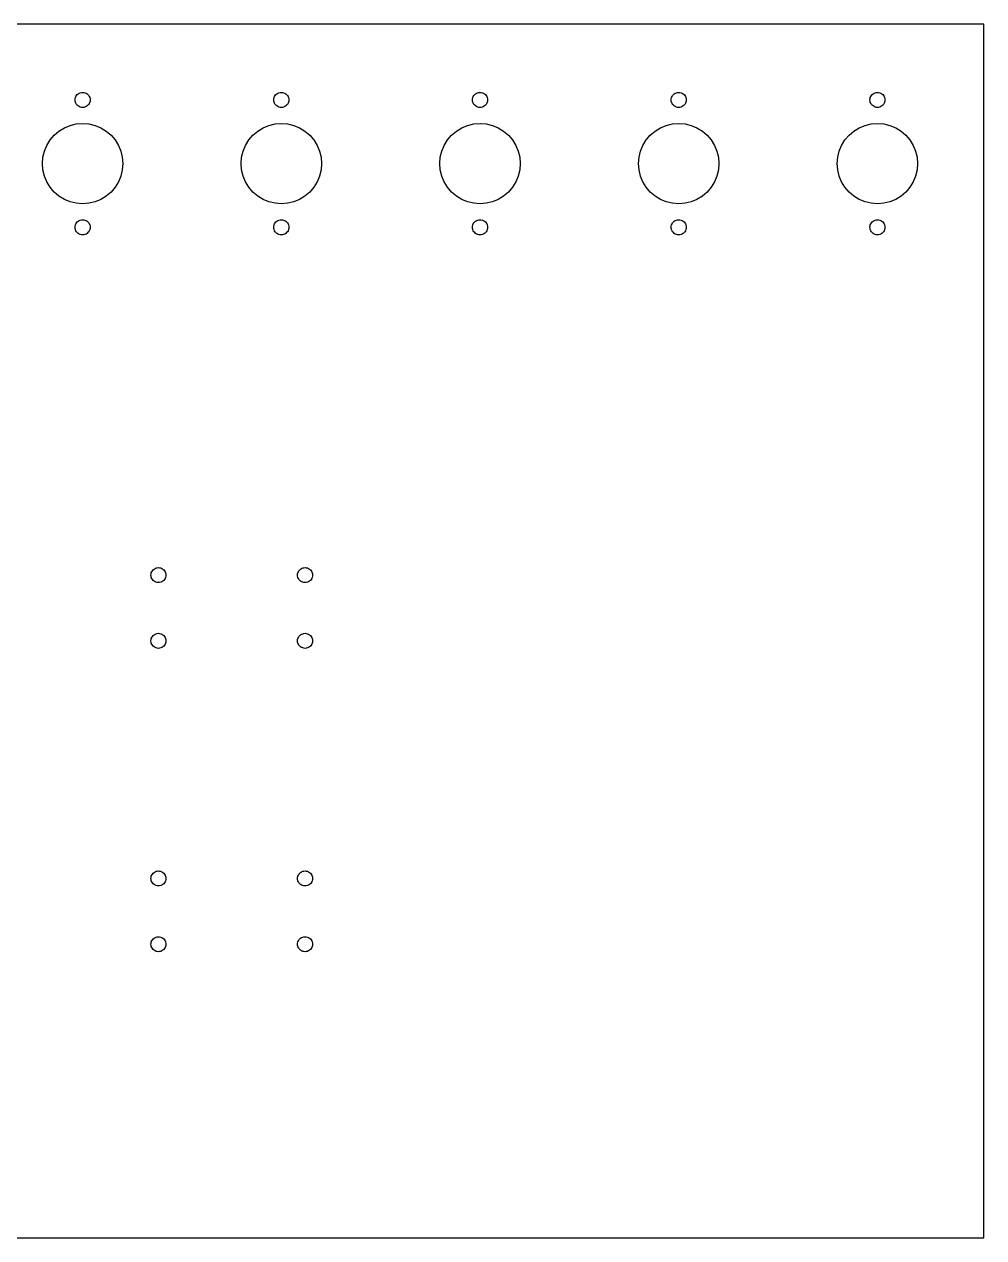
# Model space of a CAD drawing. Header units: metres. Extents: x 0 to 456, y 0 to 305.
# Drawn here: x 215 to 456, y 0 to 304.8 of the extents above; entities that cross this region are included whole.
import ezdxf

# ---------------------------------------------------------------- set-up
doc = ezdxf.new("R2010")
doc.units = ezdxf.units.M

msp = doc.modelspace()

# ---------------------------------------------------------------- linework, layer by layer
for p, q in [((456, 304.8), (0, 304.8)), ((456, 0), (456, 304.8)), ((227.853, 286.384), (227.966, 286.658)), ((227.966, 286.658), (228.121, 286.911)), ((228.121, 286.911), (228.314, 287.136)), ((228.314, 287.136), (228.539, 287.329)), ((228.539, 287.329), (228.792, 287.484)), ((228.792, 287.484), (229.066, 287.597)), ((229.066, 287.597), (229.354, 287.666)), ((229.354, 287.666), (229.65, 287.69)), ((229.65, 287.69), (229.946, 287.666)), ((229.946, 287.666), (230.234, 287.597)), ((230.234, 287.597), (230.508, 287.484)), ((230.508, 287.484), (230.761, 287.329)), ((230.761, 287.329), (230.986, 287.136)), ((230.986, 287.136), (231.179, 286.911)), ((231.179, 286.911), (231.334, 286.658)), ((231.334, 286.658), (231.447, 286.384)), ((277.765, 286.384), (277.879, 286.658)), ((277.879, 286.658), (278.034, 286.911)), ((278.034, 286.911), (278.226, 287.136)), ((278.226, 287.136), (278.452, 287.329)), ((278.452, 287.329), (278.705, 287.484)), ((278.705, 287.484), (278.979, 287.597)), ((278.979, 287.597), (279.267, 287.666)), ((279.267, 287.666), (279.562, 287.69)), ((279.562, 287.69), (279.858, 287.666)), ((279.858, 287.666), (280.146, 287.597)), ((280.146, 287.597), (280.42, 287.484)), ((280.42, 287.484), (280.673, 287.329)), ((280.673, 287.329), (280.899, 287.136)), ((280.899, 287.136), (281.091, 286.911)), ((281.091, 286.911), (281.246, 286.658)), ((281.246, 286.658), (281.36, 286.384)), ((327.678, 286.384), (327.791, 286.658)), ((327.791, 286.658), (327.946, 286.911)), ((327.946, 286.911), (328.139, 287.136)), ((328.139, 287.136), (328.364, 287.329)), ((328.364, 287.329), (328.617, 287.484)), ((328.617, 287.484), (328.891, 287.597)), ((328.891, 287.597), (329.179, 287.666)), ((329.179, 287.666), (329.475, 287.69)), ((329.475, 287.69), (329.771, 287.666)), ((329.771, 287.666), (330.059, 287.597)), ((330.059, 287.597), (330.333, 287.484)), ((330.333, 287.484), (330.586, 287.329)), ((330.586, 287.329), (330.811, 287.136)), ((330.811, 287.136), (331.004, 286.911)), ((331.004, 286.911), (331.159, 286.658)), ((331.159, 286.658), (331.272, 286.384)), ((377.59, 286.384), (377.704, 286.658)), ((377.704, 286.658), (377.859, 286.911)), ((377.859, 286.911), (378.051, 287.136)), ((378.051, 287.136), (378.277, 287.329)), ((378.277, 287.329), (378.53, 287.484)), ((378.53, 287.484), (378.804, 287.597)), ((378.804, 287.597), (379.092, 287.666)), ((379.092, 287.666), (379.387, 287.69)), ((379.387, 287.69), (379.683, 287.666)), ((379.683, 287.666), (379.971, 287.597)), ((379.971, 287.597), (380.245, 287.484)), ((380.245, 287.484), (380.498, 287.329)), ((380.498, 287.329), (380.724, 287.136)), ((380.724, 287.136), (380.916, 286.911)), ((380.916, 286.911), (381.071, 286.658)), ((381.071, 286.658), (381.185, 286.384)), ((427.503, 286.384), (427.616, 286.658)), ((427.616, 286.658), (427.771, 286.911)), ((427.771, 286.911), (427.964, 287.136)), ((427.964, 287.136), (428.189, 287.329)), ((428.189, 287.329), (428.442, 287.484)), ((428.442, 287.484), (428.716, 287.597)), ((428.716, 287.597), (429.004, 287.666)), ((429.004, 287.666), (429.3, 287.69)), ((429.3, 287.69), (429.596, 287.666)), ((429.596, 287.666), (429.884, 287.597)), ((429.884, 287.597), (430.158, 287.484)), ((430.158, 287.484), (430.411, 287.329)), ((430.411, 287.329), (430.636, 287.136)), ((430.636, 287.136), (430.829, 286.911)), ((430.829, 286.911), (430.984, 286.658)), ((430.984, 286.658), (431.097, 286.384)), ((227.76, 285.8), (227.784, 286.096)), ((227.784, 285.504), (227.76, 285.8)), ((227.784, 286.096), (227.853, 286.384)), ((227.853, 285.216), (227.784, 285.504)), ((227.966, 284.942), (227.853, 285.216)), ((228.121, 284.689), (227.966, 284.942)), ((228.314, 284.464), (228.121, 284.689)), ((228.539, 284.271), (228.314, 284.464)), ((228.792, 284.116), (228.539, 284.271)), ((229.066, 284.003), (228.792, 284.116)), ((229.354, 283.934), (229.066, 284.003)), ((229.65, 283.91), (229.354, 283.934)), ((229.946, 283.934), (229.65, 283.91)), ((230.234, 284.003), (229.946, 283.934)), ((230.508, 284.116), (230.234, 284.003)), ((230.761, 284.271), (230.508, 284.116)), ((230.986, 284.464), (230.761, 284.271)), ((231.179, 284.689), (230.986, 284.464)), ((231.334, 284.942), (231.179, 284.689)), ((231.447, 285.216), (231.334, 284.942)), ((231.447, 286.384), (231.516, 286.096)), ((231.516, 285.504), (231.447, 285.216)), ((231.516, 286.096), (231.54, 285.8)), ((231.54, 285.8), (231.516, 285.504)), ((277.673, 285.8), (277.696, 286.096)), ((277.696, 285.504), (277.673, 285.8)), ((277.696, 286.096), (277.765, 286.384)), ((277.765, 285.216), (277.696, 285.504)), ((277.879, 284.942), (277.765, 285.216)), ((278.034, 284.689), (277.879, 284.942)), ((278.226, 284.464), (278.034, 284.689)), ((278.452, 284.271), (278.226, 284.464)), ((278.705, 284.116), (278.452, 284.271)), ((278.979, 284.003), (278.705, 284.116)), ((279.267, 283.934), (278.979, 284.003)), ((279.562, 283.91), (279.267, 283.934)), ((279.858, 283.934), (279.562, 283.91)), ((280.146, 284.003), (279.858, 283.934)), ((280.42, 284.116), (280.146, 284.003)), ((280.673, 284.271), (280.42, 284.116)), ((280.899, 284.464), (280.673, 284.271)), ((281.091, 284.689), (280.899, 284.464)), ((281.246, 284.942), (281.091, 284.689)), ((281.36, 285.216), (281.246, 284.942)), ((281.36, 286.384), (281.429, 286.096)), ((281.429, 285.504), (281.36, 285.216)), ((281.429, 286.096), (281.452, 285.8)), ((281.452, 285.8), (281.429, 285.504)), ((327.585, 285.8), (327.609, 286.096)), ((327.609, 285.504), (327.585, 285.8)), ((327.609, 286.096), (327.678, 286.384)), ((327.678, 285.216), (327.609, 285.504)), ((327.791, 284.942), (327.678, 285.216)), ((327.946, 284.689), (327.791, 284.942)), ((328.139, 284.464), (327.946, 284.689)), ((328.364, 284.271), (328.139, 284.464)), ((328.617, 284.116), (328.364, 284.271)), ((328.891, 284.003), (328.617, 284.116)), ((329.179, 283.934), (328.891, 284.003)), ((329.475, 283.91), (329.179, 283.934)), ((329.771, 283.934), (329.475, 283.91)), ((330.059, 284.003), (329.771, 283.934)), ((330.333, 284.116), (330.059, 284.003)), ((330.586, 284.271), (330.333, 284.116)), ((330.811, 284.464), (330.586, 284.271)), ((331.004, 284.689), (330.811, 284.464)), ((331.159, 284.942), (331.004, 284.689)), ((331.272, 285.216), (331.159, 284.942)), ((331.272, 286.384), (331.341, 286.096)), ((331.341, 285.504), (331.272, 285.216)), ((331.341, 286.096), (331.365, 285.8)), ((331.365, 285.8), (331.341, 285.504)), ((377.498, 285.8), (377.521, 286.096)), ((377.521, 285.504), (377.498, 285.8)), ((377.521, 286.096), (377.59, 286.384)), ((377.59, 285.216), (377.521, 285.504)), ((377.704, 284.942), (377.59, 285.216)), ((377.859, 284.689), (377.704, 284.942)), ((378.051, 284.464), (377.859, 284.689)), ((378.277, 284.271), (378.051, 284.464)), ((378.53, 284.116), (378.277, 284.271)), ((378.804, 284.003), (378.53, 284.116)), ((379.092, 283.934), (378.804, 284.003)), ((379.387, 283.91), (379.092, 283.934)), ((379.683, 283.934), (379.387, 283.91)), ((379.971, 284.003), (379.683, 283.934)), ((380.245, 284.116), (379.971, 284.003)), ((380.498, 284.271), (380.245, 284.116)), ((380.724, 284.464), (380.498, 284.271)), ((380.916, 284.689), (380.724, 284.464)), ((381.071, 284.942), (380.916, 284.689)), ((381.185, 285.216), (381.071, 284.942)), ((381.185, 286.384), (381.254, 286.096)), ((381.254, 285.504), (381.185, 285.216)), ((381.254, 286.096), (381.277, 285.8)), ((381.277, 285.8), (381.254, 285.504)), ((427.41, 285.8), (427.434, 286.096)), ((427.434, 285.504), (427.41, 285.8)), ((427.434, 286.096), (427.503, 286.384)), ((427.503, 285.216), (427.434, 285.504)), ((427.616, 284.942), (427.503, 285.216)), ((427.771, 284.689), (427.616, 284.942)), ((427.964, 284.464), (427.771, 284.689)), ((428.189, 284.271), (427.964, 284.464)), ((428.442, 284.116), (428.189, 284.271)), ((428.716, 284.003), (428.442, 284.116)), ((429.004, 283.934), (428.716, 284.003)), ((429.3, 283.91), (429.004, 283.934)), ((429.596, 283.934), (429.3, 283.91)), ((429.884, 284.003), (429.596, 283.934)), ((430.158, 284.116), (429.884, 284.003)), ((430.411, 284.271), (430.158, 284.116)), ((430.636, 284.464), (430.411, 284.271)), ((430.829, 284.689), (430.636, 284.464)), ((430.984, 284.942), (430.829, 284.689)), ((431.097, 285.216), (430.984, 284.942)), ((431.097, 286.384), (431.166, 286.096)), ((431.166, 285.504), (431.097, 285.216)), ((431.166, 286.096), (431.19, 285.8)), ((431.19, 285.8), (431.166, 285.504)), ((222.512, 276.938), (223.717, 277.967)), ((223.717, 277.967), (225.067, 278.794)), ((225.067, 278.794), (226.531, 279.4)), ((226.531, 279.4), (228.071, 279.77)), ((228.071, 279.77), (229.65, 279.894)), ((229.65, 279.894), (231.229, 279.77)), ((231.229, 279.77), (232.769, 279.4)), ((232.769, 279.4), (234.233, 278.794)), ((234.233, 278.794), (235.583, 277.967)), ((235.583, 277.967), (236.788, 276.938)), ((272.425, 276.938), (273.629, 277.967)), ((273.629, 277.967), (274.98, 278.794)), ((274.98, 278.794), (276.443, 279.4)), ((276.443, 279.4), (277.983, 279.77)), ((277.983, 279.77), (279.562, 279.894)), ((279.562, 279.894), (281.142, 279.77)), ((281.142, 279.77), (282.682, 279.4)), ((282.682, 279.4), (284.145, 278.794)), ((284.145, 278.794), (285.496, 277.967)), ((285.496, 277.967), (286.7, 276.938)), ((322.337, 276.938), (323.542, 277.967)), ((323.542, 277.967), (324.892, 278.794)), ((324.892, 278.794), (326.356, 279.4)), ((326.356, 279.4), (327.896, 279.77)), ((327.896, 279.77), (329.475, 279.894)), ((329.475, 279.894), (331.054, 279.77)), ((331.054, 279.77), (332.594, 279.4)), ((332.594, 279.4), (334.058, 278.794)), ((334.058, 278.794), (335.408, 277.967)), ((335.408, 277.967), (336.613, 276.938)), ((372.25, 276.938), (373.454, 277.967)), ((373.454, 277.967), (374.805, 278.794)), ((374.805, 278.794), (376.268, 279.4)), ((376.268, 279.4), (377.808, 279.77)), ((377.808, 279.77), (379.387, 279.894)), ((379.387, 279.894), (380.967, 279.77)), ((380.967, 279.77), (382.507, 279.4)), ((382.507, 279.4), (383.97, 278.794)), ((383.97, 278.794), (385.321, 277.967)), ((385.321, 277.967), (386.525, 276.938)), ((422.162, 276.938), (423.367, 277.967)), ((423.367, 277.967), (424.717, 278.794)), ((424.717, 278.794), (426.181, 279.4)), ((426.181, 279.4), (427.721, 279.77)), ((427.721, 279.77), (429.3, 279.894)), ((429.3, 279.894), (430.879, 279.77)), ((430.879, 279.77), (432.419, 279.4)), ((432.419, 279.4), (433.883, 278.794)), ((433.883, 278.794), (435.233, 277.967)), ((435.233, 277.967), (436.438, 276.938)), ((220.05, 272.919), (220.656, 274.383)), ((220.656, 274.383), (221.483, 275.733)), ((221.483, 275.733), (222.512, 276.938)), ((236.788, 276.938), (237.817, 275.733)), ((237.817, 275.733), (238.644, 274.383)), ((238.644, 274.383), (239.25, 272.919)), ((269.962, 272.919), (270.568, 274.383)), ((270.568, 274.383), (271.396, 275.733)), ((271.396, 275.733), (272.425, 276.938)), ((286.7, 276.938), (287.729, 275.733)), ((287.729, 275.733), (288.557, 274.383)), ((288.557, 274.383), (289.163, 272.919)), ((319.875, 272.919), (320.481, 274.383)), ((320.481, 274.383), (321.308, 275.733)), ((321.308, 275.733), (322.337, 276.938)), ((336.613, 276.938), (337.642, 275.733)), ((337.642, 275.733), (338.469, 274.383)), ((338.469, 274.383), (339.075, 272.919)), ((369.787, 272.919), (370.393, 274.383)), ((370.393, 274.383), (371.221, 275.733)), ((371.221, 275.733), (372.25, 276.938)), ((386.525, 276.938), (387.554, 275.733)), ((387.554, 275.733), (388.382, 274.383)), ((388.382, 274.383), (388.988, 272.919)), ((419.7, 272.919), (420.306, 274.383)), ((420.306, 274.383), (421.133, 275.733)), ((421.133, 275.733), (422.162, 276.938)), ((436.438, 276.938), (437.467, 275.733)), ((437.467, 275.733), (438.294, 274.383)), ((438.294, 274.383), (438.9, 272.919)), ((219.556, 269.8), (219.68, 271.379)), ((219.68, 271.379), (220.05, 272.919)), ((239.25, 272.919), (239.62, 271.379)), ((239.62, 271.379), (239.744, 269.8)), ((269.468, 269.8), (269.592, 271.379)), ((269.592, 271.379), (269.962, 272.919)), ((289.163, 272.919), (289.533, 271.379)), ((289.533, 271.379), (289.657, 269.8)), ((319.381, 269.8), (319.505, 271.379)), ((319.505, 271.379), (319.875, 272.919)), ((339.075, 272.919), (339.445, 271.379)), ((339.445, 271.379), (339.569, 269.8)), ((369.293, 269.8), (369.417, 271.379)), ((369.417, 271.379), (369.787, 272.919)), ((388.988, 272.919), (389.358, 271.379)), ((389.358, 271.379), (389.482, 269.8)), ((419.206, 269.8), (419.33, 271.379)), ((419.33, 271.379), (419.7, 272.919)), ((438.9, 272.919), (439.27, 271.379)), ((439.27, 271.379), (439.394, 269.8)), ((219.68, 268.221), (219.556, 269.8)), ((239.744, 269.8), (239.62, 268.221)), ((269.592, 268.221), (269.468, 269.8)), ((289.657, 269.8), (289.533, 268.221)), ((319.505, 268.221), (319.381, 269.8)), ((339.569, 269.8), (339.445, 268.221)), ((369.417, 268.221), (369.293, 269.8)), ((389.482, 269.8), (389.358, 268.221)), ((419.33, 268.221), (419.206, 269.8)), ((439.394, 269.8), (439.27, 268.221)), ((220.05, 266.681), (219.68, 268.221)), ((220.656, 265.217), (220.05, 266.681)), ((221.483, 263.867), (220.656, 265.217)), ((238.644, 265.217), (237.817, 263.867)), ((239.25, 266.681), (238.644, 265.217)), ((239.62, 268.221), (239.25, 266.681)), ((269.962, 266.681), (269.592, 268.221)), ((270.568, 265.217), (269.962, 266.681)), ((271.396, 263.867), (270.568, 265.217)), ((288.557, 265.217), (287.729, 263.867)), ((289.163, 266.681), (288.557, 265.217)), ((289.533, 268.221), (289.163, 266.681)), ((319.875, 266.681), (319.505, 268.221)), ((320.481, 265.217), (319.875, 266.681)), ((321.308, 263.867), (320.481, 265.217)), ((338.469, 265.217), (337.642, 263.867)), ((339.075, 266.681), (338.469, 265.217)), ((339.445, 268.221), (339.075, 266.681)), ((369.787, 266.681), (369.417, 268.221)), ((370.393, 265.217), (369.787, 266.681)), ((371.221, 263.867), (370.393, 265.217)), ((388.382, 265.217), (387.554, 263.867)), ((388.988, 266.681), (388.382, 265.217)), ((389.358, 268.221), (388.988, 266.681)), ((419.7, 266.681), (419.33, 268.221)), ((420.306, 265.217), (419.7, 266.681)), ((421.133, 263.867), (420.306, 265.217)), ((438.294, 265.217), (437.467, 263.867)), ((438.9, 266.681), (438.294, 265.217)), ((439.27, 268.221), (438.9, 266.681)), ((222.512, 262.662), (221.483, 263.867)), ((223.717, 261.633), (222.512, 262.662)), ((236.788, 262.662), (235.583, 261.633)), ((237.817, 263.867), (236.788, 262.662)), ((272.425, 262.662), (271.396, 263.867)), ((273.629, 261.633), (272.425, 262.662)), ((286.7, 262.662), (285.496, 261.633)), ((287.729, 263.867), (286.7, 262.662)), ((322.337, 262.662), (321.308, 263.867)), ((323.542, 261.633), (322.337, 262.662)), ((336.613, 262.662), (335.408, 261.633)), ((337.642, 263.867), (336.613, 262.662)), ((372.25, 262.662), (371.221, 263.867)), ((373.454, 261.633), (372.25, 262.662)), ((386.525, 262.662), (385.321, 261.633)), ((387.554, 263.867), (386.525, 262.662)), ((422.162, 262.662), (421.133, 263.867)), ((423.367, 261.633), (422.162, 262.662)), ((436.438, 262.662), (435.233, 261.633)), ((437.467, 263.867), (436.438, 262.662)), ((225.067, 260.806), (223.717, 261.633)), ((226.531, 260.2), (225.067, 260.806)), ((228.071, 259.83), (226.531, 260.2)), ((229.65, 259.706), (228.071, 259.83)), ((231.229, 259.83), (229.65, 259.706)), ((232.769, 260.2), (231.229, 259.83)), ((234.233, 260.806), (232.769, 260.2)), ((235.583, 261.633), (234.233, 260.806)), ((274.98, 260.806), (273.629, 261.633)), ((276.443, 260.2), (274.98, 260.806)), ((277.983, 259.83), (276.443, 260.2)), ((279.562, 259.706), (277.983, 259.83)), ((281.142, 259.83), (279.562, 259.706)), ((282.682, 260.2), (281.142, 259.83)), ((284.145, 260.806), (282.682, 260.2)), ((285.496, 261.633), (284.145, 260.806)), ((324.892, 260.806), (323.542, 261.633)), ((326.356, 260.2), (324.892, 260.806)), ((327.896, 259.83), (326.356, 260.2)), ((329.475, 259.706), (327.896, 259.83)), ((331.054, 259.83), (329.475, 259.706)), ((332.594, 260.2), (331.054, 259.83)), ((334.058, 260.806), (332.594, 260.2)), ((335.408, 261.633), (334.058, 260.806)), ((374.805, 260.806), (373.454, 261.633)), ((376.268, 260.2), (374.805, 260.806)), ((377.808, 259.83), (376.268, 260.2)), ((379.387, 259.706), (377.808, 259.83)), ((380.967, 259.83), (379.387, 259.706)), ((382.507, 260.2), (380.967, 259.83)), ((383.97, 260.806), (382.507, 260.2)), ((385.321, 261.633), (383.97, 260.806)), ((424.717, 260.806), (423.367, 261.633)), ((426.181, 260.2), (424.717, 260.806)), ((427.721, 259.83), (426.181, 260.2)), ((429.3, 259.706), (427.721, 259.83)), ((430.879, 259.83), (429.3, 259.706)), ((432.419, 260.2), (430.879, 259.83)), ((433.883, 260.806), (432.419, 260.2)), ((435.233, 261.633), (433.883, 260.806)), ((227.76, 253.8), (227.784, 254.096)), ((227.784, 253.504), (227.76, 253.8)), ((227.784, 254.096), (227.853, 254.384)), ((227.853, 253.216), (227.784, 253.504)), ((227.853, 254.384), (227.966, 254.658)), ((227.966, 252.942), (227.853, 253.216)), ((227.966, 254.658), (228.121, 254.911)), ((228.121, 254.911), (228.314, 255.136)), ((228.314, 255.136), (228.539, 255.329)), ((228.539, 255.329), (228.792, 255.484)), ((228.792, 255.484), (229.066, 255.597)), ((229.066, 255.597), (229.354, 255.666)), ((229.354, 255.666), (229.65, 255.69)), ((229.65, 255.69), (229.946, 255.666)), ((229.946, 255.666), (230.234, 255.597)), ((230.234, 255.597), (230.508, 255.484)), ((230.508, 255.484), (230.761, 255.329)), ((230.761, 255.329), (230.986, 255.136)), ((230.986, 255.136), (231.179, 254.911)), ((231.179, 254.911), (231.334, 254.658)), ((231.334, 254.658), (231.447, 254.384)), ((231.447, 253.216), (231.334, 252.942)), ((231.447, 254.384), (231.516, 254.096)), ((231.516, 253.504), (231.447, 253.216)), ((231.516, 254.096), (231.54, 253.8)), ((231.54, 253.8), (231.516, 253.504)), ((277.673, 253.8), (277.696, 254.096)), ((277.696, 253.504), (277.673, 253.8)), ((277.696, 254.096), (277.765, 254.384)), ((277.765, 253.216), (277.696, 253.504)), ((277.765, 254.384), (277.879, 254.658)), ((277.879, 252.942), (277.765, 253.216)), ((277.879, 254.658), (278.034, 254.911)), ((278.034, 254.911), (278.226, 255.136)), ((278.226, 255.136), (278.452, 255.329)), ((278.452, 255.329), (278.705, 255.484)), ((278.705, 255.484), (278.979, 255.597)), ((278.979, 255.597), (279.267, 255.666)), ((279.267, 255.666), (279.562, 255.69)), ((279.562, 255.69), (279.858, 255.666)), ((279.858, 255.666), (280.146, 255.597)), ((280.146, 255.597), (280.42, 255.484)), ((280.42, 255.484), (280.673, 255.329)), ((280.673, 255.329), (280.899, 255.136)), ((280.899, 255.136), (281.091, 254.911)), ((281.091, 254.911), (281.246, 254.658)), ((281.246, 254.658), (281.36, 254.384)), ((281.36, 253.216), (281.246, 252.942)), ((281.36, 254.384), (281.429, 254.096)), ((281.429, 253.504), (281.36, 253.216)), ((281.429, 254.096), (281.452, 253.8)), ((281.452, 253.8), (281.429, 253.504)), ((327.585, 253.8), (327.609, 254.096)), ((327.609, 253.504), (327.585, 253.8)), ((327.609, 254.096), (327.678, 254.384)), ((327.678, 253.216), (327.609, 253.504)), ((327.678, 254.384), (327.791, 254.658)), ((327.791, 252.942), (327.678, 253.216)), ((327.791, 254.658), (327.946, 254.911)), ((327.946, 254.911), (328.139, 255.136)), ((328.139, 255.136), (328.364, 255.329)), ((328.364, 255.329), (328.617, 255.484)), ((328.617, 255.484), (328.891, 255.597)), ((328.891, 255.597), (329.179, 255.666)), ((329.179, 255.666), (329.475, 255.69)), ((329.475, 255.69), (329.771, 255.666)), ((329.771, 255.666), (330.059, 255.597)), ((330.059, 255.597), (330.333, 255.484)), ((330.333, 255.484), (330.586, 255.329)), ((330.586, 255.329), (330.811, 255.136)), ((330.811, 255.136), (331.004, 254.911)), ((331.004, 254.911), (331.159, 254.658)), ((331.159, 254.658), (331.272, 254.384)), ((331.272, 253.216), (331.159, 252.942)), ((331.272, 254.384), (331.341, 254.096)), ((331.341, 253.504), (331.272, 253.216)), ((331.341, 254.096), (331.365, 253.8)), ((331.365, 253.8), (331.341, 253.504)), ((377.498, 253.8), (377.521, 254.096)), ((377.521, 253.504), (377.498, 253.8)), ((377.521, 254.096), (377.59, 254.384)), ((377.59, 253.216), (377.521, 253.504)), ((377.59, 254.384), (377.704, 254.658)), ((377.704, 252.942), (377.59, 253.216)), ((377.704, 254.658), (377.859, 254.911)), ((377.859, 254.911), (378.051, 255.136)), ((378.051, 255.136), (378.277, 255.329)), ((378.277, 255.329), (378.53, 255.484)), ((378.53, 255.484), (378.804, 255.597)), ((378.804, 255.597), (379.092, 255.666)), ((379.092, 255.666), (379.387, 255.69)), ((379.387, 255.69), (379.683, 255.666)), ((379.683, 255.666), (379.971, 255.597)), ((379.971, 255.597), (380.245, 255.484)), ((380.245, 255.484), (380.498, 255.329)), ((380.498, 255.329), (380.724, 255.136)), ((380.724, 255.136), (380.916, 254.911)), ((380.916, 254.911), (381.071, 254.658)), ((381.071, 254.658), (381.185, 254.384)), ((381.185, 253.216), (381.071, 252.942)), ((381.185, 254.384), (381.254, 254.096)), ((381.254, 253.504), (381.185, 253.216)), ((381.254, 254.096), (381.277, 253.8)), ((381.277, 253.8), (381.254, 253.504)), ((427.41, 253.8), (427.434, 254.096)), ((427.434, 253.504), (427.41, 253.8)), ((427.434, 254.096), (427.503, 254.384)), ((427.503, 253.216), (427.434, 253.504)), ((427.503, 254.384), (427.616, 254.658)), ((427.616, 252.942), (427.503, 253.216)), ((427.616, 254.658), (427.771, 254.911)), ((427.771, 254.911), (427.964, 255.136)), ((427.964, 255.136), (428.189, 255.329)), ((428.189, 255.329), (428.442, 255.484)), ((428.442, 255.484), (428.716, 255.597)), ((428.716, 255.597), (429.004, 255.666)), ((429.004, 255.666), (429.3, 255.69)), ((429.3, 255.69), (429.596, 255.666)), ((429.596, 255.666), (429.884, 255.597)), ((429.884, 255.597), (430.158, 255.484)), ((430.158, 255.484), (430.411, 255.329)), ((430.411, 255.329), (430.636, 255.136)), ((430.636, 255.136), (430.829, 254.911)), ((430.829, 254.911), (430.984, 254.658)), ((430.984, 254.658), (431.097, 254.384)), ((431.097, 253.216), (430.984, 252.942)), ((431.097, 254.384), (431.166, 254.096)), ((431.166, 253.504), (431.097, 253.216)), ((431.166, 254.096), (431.19, 253.8)), ((431.19, 253.8), (431.166, 253.504)), ((228.121, 252.689), (227.966, 252.942)), ((228.314, 252.464), (228.121, 252.689)), ((228.539, 252.271), (228.314, 252.464)), ((228.792, 252.116), (228.539, 252.271)), ((229.066, 252.003), (228.792, 252.116)), ((229.354, 251.934), (229.066, 252.003)), ((229.65, 251.91), (229.354, 251.934)), ((229.946, 251.934), (229.65, 251.91)), ((230.234, 252.003), (229.946, 251.934)), ((230.508, 252.116), (230.234, 252.003)), ((230.761, 252.271), (230.508, 252.116)), ((230.986, 252.464), (230.761, 252.271)), ((231.179, 252.689), (230.986, 252.464)), ((231.334, 252.942), (231.179, 252.689)), ((278.034, 252.689), (277.879, 252.942)), ((278.226, 252.464), (278.034, 252.689)), ((278.452, 252.271), (278.226, 252.464)), ((278.705, 252.116), (278.452, 252.271)), ((278.979, 252.003), (278.705, 252.116)), ((279.267, 251.934), (278.979, 252.003)), ((279.562, 251.91), (279.267, 251.934)), ((279.858, 251.934), (279.562, 251.91)), ((280.146, 252.003), (279.858, 251.934)), ((280.42, 252.116), (280.146, 252.003)), ((280.673, 252.271), (280.42, 252.116)), ((280.899, 252.464), (280.673, 252.271)), ((281.091, 252.689), (280.899, 252.464)), ((281.246, 252.942), (281.091, 252.689)), ((327.946, 252.689), (327.791, 252.942)), ((328.139, 252.464), (327.946, 252.689)), ((328.364, 252.271), (328.139, 252.464)), ((328.617, 252.116), (328.364, 252.271)), ((328.891, 252.003), (328.617, 252.116)), ((329.179, 251.934), (328.891, 252.003)), ((329.475, 251.91), (329.179, 251.934)), ((329.771, 251.934), (329.475, 251.91)), ((330.059, 252.003), (329.771, 251.934)), ((330.333, 252.116), (330.059, 252.003)), ((330.586, 252.271), (330.333, 252.116)), ((330.811, 252.464), (330.586, 252.271)), ((331.004, 252.689), (330.811, 252.464)), ((331.159, 252.942), (331.004, 252.689)), ((377.859, 252.689), (377.704, 252.942)), ((378.051, 252.464), (377.859, 252.689)), ((378.277, 252.271), (378.051, 252.464)), ((378.53, 252.116), (378.277, 252.271)), ((378.804, 252.003), (378.53, 252.116)), ((379.092, 251.934), (378.804, 252.003)), ((379.387, 251.91), (379.092, 251.934)), ((379.683, 251.934), (379.387, 251.91)), ((379.971, 252.003), (379.683, 251.934)), ((380.245, 252.116), (379.971, 252.003)), ((380.498, 252.271), (380.245, 252.116)), ((380.724, 252.464), (380.498, 252.271)), ((380.916, 252.689), (380.724, 252.464)), ((381.071, 252.942), (380.916, 252.689)), ((427.771, 252.689), (427.616, 252.942)), ((427.964, 252.464), (427.771, 252.689)), ((428.189, 252.271), (427.964, 252.464)), ((428.442, 252.116), (428.189, 252.271)), ((428.716, 252.003), (428.442, 252.116)), ((429.004, 251.934), (428.716, 252.003)), ((429.3, 251.91), (429.004, 251.934)), ((429.596, 251.934), (429.3, 251.91)), ((429.884, 252.003), (429.596, 251.934)), ((430.158, 252.116), (429.884, 252.003)), ((430.411, 252.271), (430.158, 252.116)), ((430.636, 252.464), (430.411, 252.271)), ((430.829, 252.689), (430.636, 252.464)), ((430.984, 252.942), (430.829, 252.689)), ((247.171, 167.551), (247.364, 167.776)), ((247.364, 167.776), (247.589, 167.969)), ((247.589, 167.969), (247.842, 168.124)), ((247.842, 168.124), (248.116, 168.237)), ((248.116, 168.237), (248.404, 168.306)), ((248.404, 168.306), (248.7, 168.33)), ((248.7, 168.33), (248.996, 168.306)), ((248.996, 168.306), (249.284, 168.237)), ((249.284, 168.237), (249.558, 168.124)), ((249.558, 168.124), (249.811, 167.969)), ((249.811, 167.969), (250.036, 167.776)), ((250.036, 167.776), (250.229, 167.551)), ((284.001, 167.551), (284.194, 167.776)), ((284.194, 167.776), (284.419, 167.969)), ((284.419, 167.969), (284.672, 168.124)), ((284.672, 168.124), (284.946, 168.237)), ((284.946, 168.237), (285.234, 168.306)), ((285.234, 168.306), (285.53, 168.33)), ((285.53, 168.33), (285.826, 168.306)), ((285.826, 168.306), (286.114, 168.237)), ((286.114, 168.237), (286.388, 168.124)), ((286.388, 168.124), (286.641, 167.969)), ((286.641, 167.969), (286.866, 167.776)), ((286.866, 167.776), (287.059, 167.551)), ((246.81, 166.44), (246.834, 166.736)), ((246.834, 166.144), (246.81, 166.44)), ((246.834, 166.736), (246.903, 167.024)), ((246.903, 165.856), (246.834, 166.144)), ((246.903, 167.024), (247.016, 167.298)), ((247.016, 165.582), (246.903, 165.856)), ((247.016, 167.298), (247.171, 167.551)), ((247.171, 165.329), (247.016, 165.582)), ((247.364, 165.104), (247.171, 165.329)), ((247.589, 164.911), (247.364, 165.104)), ((247.842, 164.756), (247.589, 164.911)), ((248.116, 164.643), (247.842, 164.756)), ((248.404, 164.574), (248.116, 164.643)), ((249.284, 164.643), (248.996, 164.574)), ((249.558, 164.756), (249.284, 164.643)), ((249.811, 164.911), (249.558, 164.756)), ((250.036, 165.104), (249.811, 164.911)), ((250.229, 165.329), (250.036, 165.104)), ((250.229, 167.551), (250.384, 167.298)), ((250.384, 165.582), (250.229, 165.329)), ((250.384, 167.298), (250.497, 167.024)), ((250.497, 165.856), (250.384, 165.582)), ((250.497, 167.024), (250.566, 166.736)), ((250.566, 166.144), (250.497, 165.856)), ((250.566, 166.736), (250.59, 166.44)), ((250.59, 166.44), (250.566, 166.144)), ((283.64, 166.44), (283.664, 166.736)), ((283.664, 166.144), (283.64, 166.44)), ((283.664, 166.736), (283.733, 167.024)), ((283.733, 165.856), (283.664, 166.144)), ((283.733, 167.024), (283.846, 167.298)), ((283.846, 165.582), (283.733, 165.856)), ((283.846, 167.298), (284.001, 167.551)), ((284.001, 165.329), (283.846, 165.582)), ((284.194, 165.104), (284.001, 165.329)), ((284.419, 164.911), (284.194, 165.104)), ((284.672, 164.756), (284.419, 164.911)), ((284.946, 164.643), (284.672, 164.756)), ((285.234, 164.574), (284.946, 164.643)), ((286.114, 164.643), (285.826, 164.574)), ((286.388, 164.756), (286.114, 164.643)), ((286.641, 164.911), (286.388, 164.756)), ((286.866, 165.104), (286.641, 164.911)), ((287.059, 165.329), (286.866, 165.104)), ((287.059, 167.551), (287.214, 167.298)), ((287.214, 165.582), (287.059, 165.329)), ((287.214, 167.298), (287.327, 167.024)), ((287.327, 165.856), (287.214, 165.582)), ((287.327, 167.024), (287.396, 166.736)), ((287.396, 166.144), (287.327, 165.856)), ((287.396, 166.736), (287.42, 166.44)), ((287.42, 166.44), (287.396, 166.144)), ((248.7, 164.55), (248.404, 164.574)), ((248.996, 164.574), (248.7, 164.55)), ((285.53, 164.55), (285.234, 164.574)), ((285.826, 164.574), (285.53, 164.55)), ((246.81, 149.93), (246.834, 150.226)), ((246.834, 149.634), (246.81, 149.93)), ((246.834, 150.226), (246.903, 150.514)), ((246.903, 149.346), (246.834, 149.634)), ((246.903, 150.514), (247.016, 150.788)), ((247.016, 150.788), (247.171, 151.041)), ((247.171, 151.041), (247.364, 151.266)), ((247.364, 151.266), (247.589, 151.459)), ((247.589, 151.459), (247.842, 151.614)), ((247.842, 151.614), (248.116, 151.727)), ((248.116, 151.727), (248.404, 151.796)), ((248.404, 151.796), (248.7, 151.82)), ((248.7, 151.82), (248.996, 151.796)), ((248.996, 151.796), (249.284, 151.727)), ((249.284, 151.727), (249.558, 151.614)), ((249.558, 151.614), (249.811, 151.459)), ((249.811, 151.459), (250.036, 151.266)), ((250.036, 151.266), (250.229, 151.041)), ((250.229, 151.041), (250.384, 150.788)), ((250.384, 150.788), (250.497, 150.514)), ((250.497, 150.514), (250.566, 150.226)), ((250.566, 149.634), (250.497, 149.346)), ((250.566, 150.226), (250.59, 149.93)), ((250.59, 149.93), (250.566, 149.634)), ((283.64, 149.93), (283.664, 150.226)), ((283.664, 149.634), (283.64, 149.93)), ((283.664, 150.226), (283.733, 150.514)), ((283.733, 149.346), (283.664, 149.634)), ((283.733, 150.514), (283.846, 150.788)), ((283.846, 150.788), (284.001, 151.041)), ((284.001, 151.041), (284.194, 151.266)), ((284.194, 151.266), (284.419, 151.459)), ((284.419, 151.459), (284.672, 151.614)), ((284.672, 151.614), (284.946, 151.727)), ((284.946, 151.727), (285.234, 151.796)), ((285.234, 151.796), (285.53, 151.82)), ((285.53, 151.82), (285.826, 151.796)), ((285.826, 151.796), (286.114, 151.727)), ((286.114, 151.727), (286.388, 151.614)), ((286.388, 151.614), (286.641, 151.459)), ((286.641, 151.459), (286.866, 151.266)), ((286.866, 151.266), (287.059, 151.041)), ((287.059, 151.041), (287.214, 150.788)), ((287.214, 150.788), (287.327, 150.514)), ((287.327, 150.514), (287.396, 150.226)), ((287.396, 149.634), (287.327, 149.346)), ((287.396, 150.226), (287.42, 149.93)), ((287.42, 149.93), (287.396, 149.634)), ((247.016, 149.072), (246.903, 149.346)), ((247.171, 148.819), (247.016, 149.072)), ((247.364, 148.594), (247.171, 148.819)), ((247.589, 148.401), (247.364, 148.594)), ((247.842, 148.246), (247.589, 148.401)), ((248.116, 148.133), (247.842, 148.246)), ((248.404, 148.064), (248.116, 148.133)), ((248.7, 148.04), (248.404, 148.064)), ((248.996, 148.064), (248.7, 148.04)), ((249.284, 148.133), (248.996, 148.064)), ((249.558, 148.246), (249.284, 148.133)), ((249.811, 148.401), (249.558, 148.246)), ((250.036, 148.594), (249.811, 148.401)), ((250.229, 148.819), (250.036, 148.594)), ((250.384, 149.072), (250.229, 148.819)), ((250.497, 149.346), (250.384, 149.072)), ((283.846, 149.072), (283.733, 149.346)), ((284.001, 148.819), (283.846, 149.072)), ((284.194, 148.594), (284.001, 148.819)), ((284.419, 148.401), (284.194, 148.594)), ((284.672, 148.246), (284.419, 148.401)), ((284.946, 148.133), (284.672, 148.246)), ((285.234, 148.064), (284.946, 148.133)), ((285.53, 148.04), (285.234, 148.064)), ((285.826, 148.064), (285.53, 148.04)), ((286.114, 148.133), (285.826, 148.064)), ((286.388, 148.246), (286.114, 148.133)), ((286.641, 148.401), (286.388, 148.246)), ((286.866, 148.594), (286.641, 148.401)), ((287.059, 148.819), (286.866, 148.594)), ((287.214, 149.072), (287.059, 148.819)), ((287.327, 149.346), (287.214, 149.072)), ((247.171, 91.3507), (247.364, 91.5761)), ((247.364, 91.5761), (247.589, 91.7687)), ((247.589, 91.7687), (247.842, 91.9236)), ((247.842, 91.9236), (248.116, 92.0371)), ((248.116, 92.0371), (248.404, 92.1063)), ((248.404, 92.1063), (248.7, 92.1296)), ((248.7, 92.1296), (248.996, 92.1063)), ((248.996, 92.1063), (249.284, 92.0371)), ((249.284, 92.0371), (249.558, 91.9236)), ((249.558, 91.9236), (249.811, 91.7687)), ((249.811, 91.7687), (250.036, 91.5761)), ((250.036, 91.5761), (250.229, 91.3507)), ((284.001, 91.3507), (284.194, 91.5761)), ((284.194, 91.5761), (284.419, 91.7687)), ((284.419, 91.7687), (284.672, 91.9236)), ((284.672, 91.9236), (284.946, 92.0371)), ((284.946, 92.0371), (285.234, 92.1063)), ((285.234, 92.1063), (285.53, 92.1296)), ((285.53, 92.1296), (285.826, 92.1063)), ((285.826, 92.1063), (286.114, 92.0371)), ((286.114, 92.0371), (286.388, 91.9236)), ((286.388, 91.9236), (286.641, 91.7687)), ((286.641, 91.7687), (286.866, 91.5761)), ((286.866, 91.5761), (287.059, 91.3507)), ((246.81, 90.24), (246.834, 90.5356)), ((246.834, 89.9444), (246.81, 90.24)), ((246.834, 90.5356), (246.903, 90.8239)), ((246.903, 89.6561), (246.834, 89.9444)), ((246.903, 90.8239), (247.016, 91.0979)), ((247.016, 89.3821), (246.903, 89.6561)), ((247.016, 91.0979), (247.171, 91.3507)), ((247.171, 89.1293), (247.016, 89.3821)), ((247.364, 88.9039), (247.171, 89.1293)), ((247.589, 88.7113), (247.364, 88.9039)), ((247.842, 88.5564), (247.589, 88.7113)), ((248.116, 88.4429), (247.842, 88.5564)), ((248.404, 88.3737), (248.116, 88.4429)), ((249.284, 88.4429), (248.996, 88.3737)), ((249.558, 88.5564), (249.284, 88.4429)), ((249.811, 88.7113), (249.558, 88.5564)), ((250.036, 88.9039), (249.811, 88.7113)), ((250.229, 89.1293), (250.036, 88.9039)), ((250.229, 91.3507), (250.384, 91.0979)), ((250.384, 89.3821), (250.229, 89.1293)), ((250.384, 91.0979), (250.497, 90.8239)), ((250.497, 89.6561), (250.384, 89.3821)), ((250.497, 90.8239), (250.566, 90.5356)), ((250.566, 89.9444), (250.497, 89.6561)), ((250.566, 90.5356), (250.59, 90.24)), ((250.59, 90.24), (250.566, 89.9444)), ((283.64, 90.24), (283.664, 90.5356)), ((283.664, 89.9444), (283.64, 90.24)), ((283.664, 90.5356), (283.733, 90.8239)), ((283.733, 89.6561), (283.664, 89.9444)), ((283.733, 90.8239), (283.846, 91.0979)), ((283.846, 89.3821), (283.733, 89.6561)), ((283.846, 91.0979), (284.001, 91.3507)), ((284.001, 89.1293), (283.846, 89.3821)), ((284.194, 88.9039), (284.001, 89.1293)), ((284.419, 88.7113), (284.194, 88.9039)), ((284.672, 88.5564), (284.419, 88.7113)), ((284.946, 88.4429), (284.672, 88.5564)), ((285.234, 88.3737), (284.946, 88.4429)), ((286.114, 88.4429), (285.826, 88.3737)), ((286.388, 88.5564), (286.114, 88.4429)), ((286.641, 88.7113), (286.388, 88.5564)), ((286.866, 88.9039), (286.641, 88.7113)), ((287.059, 89.1293), (286.866, 88.9039)), ((287.059, 91.3507), (287.214, 91.0979)), ((287.214, 89.3821), (287.059, 89.1293)), ((287.214, 91.0979), (287.327, 90.8239)), ((287.327, 89.6561), (287.214, 89.3821)), ((287.327, 90.8239), (287.396, 90.5356)), ((287.396, 89.9444), (287.327, 89.6561)), ((287.396, 90.5356), (287.42, 90.24)), ((287.42, 90.24), (287.396, 89.9444)), ((248.7, 88.3504), (248.404, 88.3737)), ((248.996, 88.3737), (248.7, 88.3504)), ((285.53, 88.3504), (285.234, 88.3737)), ((285.826, 88.3737), (285.53, 88.3504)), ((246.81, 73.73), (246.834, 74.0256)), ((246.834, 73.4344), (246.81, 73.73)), ((246.834, 74.0256), (246.903, 74.3139)), ((246.903, 73.1461), (246.834, 73.4344)), ((246.903, 74.3139), (247.016, 74.5879)), ((247.016, 74.5879), (247.171, 74.8407)), ((247.171, 74.8407), (247.364, 75.0661)), ((247.364, 75.0661), (247.589, 75.2587)), ((247.589, 75.2587), (247.842, 75.4136)), ((247.842, 75.4136), (248.116, 75.5271)), ((248.116, 75.5271), (248.404, 75.5963)), ((248.404, 75.5963), (248.7, 75.6196)), ((248.7, 75.6196), (248.996, 75.5963)), ((248.996, 75.5963), (249.284, 75.5271)), ((249.284, 75.5271), (249.558, 75.4136)), ((249.558, 75.4136), (249.811, 75.2587)), ((249.811, 75.2587), (250.036, 75.0661)), ((250.036, 75.0661), (250.229, 74.8407)), ((250.229, 74.8407), (250.384, 74.5879)), ((250.384, 74.5879), (250.497, 74.3139)), ((250.497, 74.3139), (250.566, 74.0256)), ((250.566, 73.4344), (250.497, 73.1461)), ((250.566, 74.0256), (250.59, 73.73)), ((250.59, 73.73), (250.566, 73.4344)), ((283.64, 73.73), (283.664, 74.0256)), ((283.664, 73.4344), (283.64, 73.73)), ((283.664, 74.0256), (283.733, 74.3139)), ((283.733, 73.1461), (283.664, 73.4344)), ((283.733, 74.3139), (283.846, 74.5879)), ((283.846, 74.5879), (284.001, 74.8407)), ((284.001, 74.8407), (284.194, 75.0661)), ((284.194, 75.0661), (284.419, 75.2587)), ((284.419, 75.2587), (284.672, 75.4136)), ((284.672, 75.4136), (284.946, 75.5271)), ((284.946, 75.5271), (285.234, 75.5963)), ((285.234, 75.5963), (285.53, 75.6196)), ((285.53, 75.6196), (285.826, 75.5963)), ((285.826, 75.5963), (286.114, 75.5271)), ((286.114, 75.5271), (286.388, 75.4136)), ((286.388, 75.4136), (286.641, 75.2587)), ((286.641, 75.2587), (286.866, 75.0661)), ((286.866, 75.0661), (287.059, 74.8407)), ((287.059, 74.8407), (287.214, 74.5879)), ((287.214, 74.5879), (287.327, 74.3139)), ((287.327, 74.3139), (287.396, 74.0256)), ((287.396, 73.4344), (287.327, 73.1461)), ((287.396, 74.0256), (287.42, 73.73)), ((287.42, 73.73), (287.396, 73.4344)), ((247.016, 72.8722), (246.903, 73.1461)), ((247.171, 72.6194), (247.016, 72.8722)), ((247.364, 72.3939), (247.171, 72.6194)), ((247.589, 72.2013), (247.364, 72.3939)), ((247.842, 72.0464), (247.589, 72.2013)), ((248.116, 71.9329), (247.842, 72.0464)), ((248.404, 71.8637), (248.116, 71.9329)), ((248.7, 71.8404), (248.404, 71.8637)), ((248.996, 71.8637), (248.7, 71.8404)), ((249.284, 71.9329), (248.996, 71.8637)), ((249.558, 72.0464), (249.284, 71.9329)), ((249.811, 72.2013), (249.558, 72.0464)), ((250.036, 72.3939), (249.811, 72.2013)), ((250.229, 72.6194), (250.036, 72.3939)), ((250.384, 72.8722), (250.229, 72.6194)), ((250.497, 73.1461), (250.384, 72.8722)), ((283.846, 72.8722), (283.733, 73.1461)), ((284.001, 72.6194), (283.846, 72.8722)), ((284.194, 72.3939), (284.001, 72.6194)), ((284.419, 72.2013), (284.194, 72.3939)), ((284.672, 72.0464), (284.419, 72.2013)), ((284.946, 71.9329), (284.672, 72.0464)), ((285.234, 71.8637), (284.946, 71.9329)), ((285.53, 71.8404), (285.234, 71.8637)), ((285.826, 71.8637), (285.53, 71.8404)), ((286.114, 71.9329), (285.826, 71.8637)), ((286.388, 72.0464), (286.114, 71.9329)), ((286.641, 72.2013), (286.388, 72.0464)), ((286.866, 72.3939), (286.641, 72.2013)), ((287.059, 72.6194), (286.866, 72.3939)), ((287.214, 72.8722), (287.059, 72.6194)), ((287.327, 73.1461), (287.214, 72.8722)), ((0, 0), (456, 0))]:
    msp.add_line(p, q)

doc.saveas('drawing.dxf')
